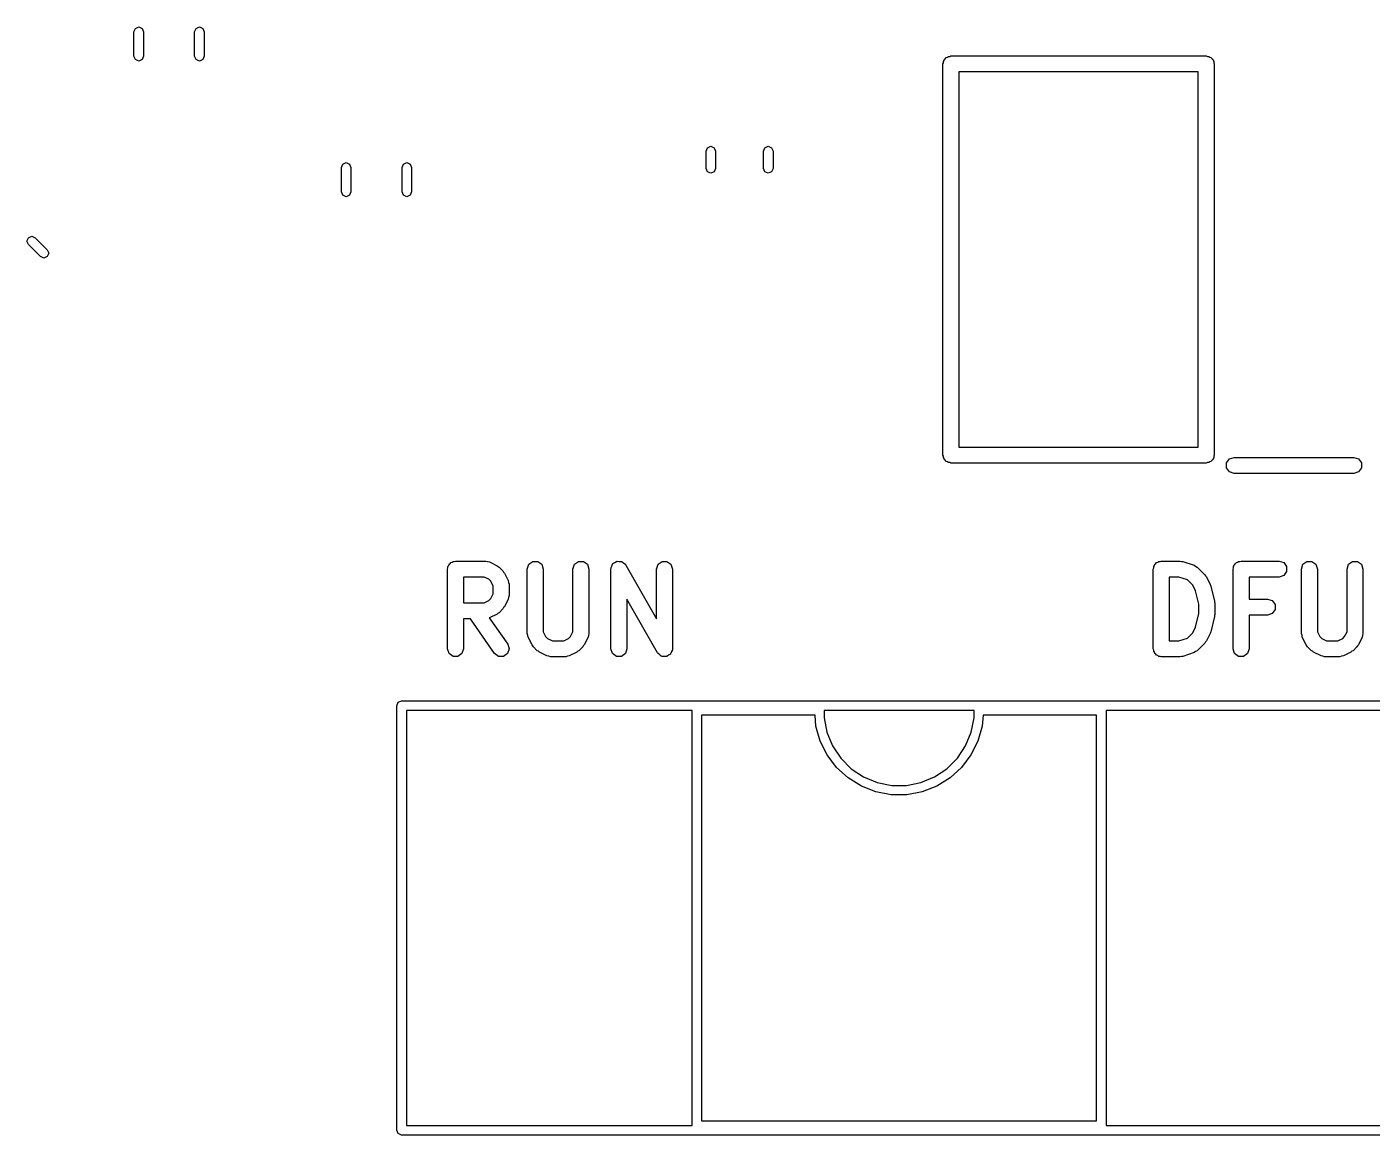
# Model space of a CAD drawing. Extents: x 99.3 to 188.9, y -147 to -56.
# Drawn here: x 131.32 to 148.18, y -127.97 to -114.09 of the extents above; entities that cross this region are included whole.
import ezdxf

# ---------------------------------------------------------------- set-up
doc = ezdxf.new("R2010")
doc.units = 0
doc.layers.add('BLACK', color=7, linetype='CONTINUOUS')

msp = doc.modelspace()

# ---------------------------------------------------------------- linework, layer by layer
at = {"layer": 'BLACK', "linetype": 'CONTINUOUS'}
for p, q in [((132.66, -114.146), (132.678, -114.104)), ((132.678, -114.104), (132.72, -114.086)), ((132.72, -114.086), (132.762, -114.104)), ((132.762, -114.104), (132.78, -114.146)), ((133.42, -114.146), (133.438, -114.104)), ((133.438, -114.104), (133.48, -114.086)), ((133.48, -114.086), (133.522, -114.104)), ((133.522, -114.104), (133.54, -114.146)), ((132.66, -114.454), (132.66, -114.146)), ((132.78, -114.146), (132.78, -114.454)), ((133.42, -114.454), (133.42, -114.146)), ((133.54, -114.146), (133.54, -114.454)), ((132.678, -114.496), (132.66, -114.454)), ((132.78, -114.454), (132.762, -114.496)), ((133.438, -114.496), (133.42, -114.454)), ((133.54, -114.454), (133.522, -114.496)), ((142.819, -114.491), (142.832, -114.482)), ((142.832, -114.482), (142.841, -114.469)), ((142.841, -114.469), (142.856, -114.464)), ((142.856, -114.464), (142.869, -114.455)), ((142.869, -114.455), (142.885, -114.455)), ((142.885, -114.455), (142.9, -114.45)), ((142.9, -114.45), (146.1, -114.45)), ((146.1, -114.45), (146.115, -114.455)), ((146.115, -114.455), (146.131, -114.455)), ((146.131, -114.455), (146.144, -114.464)), ((146.144, -114.464), (146.159, -114.469)), ((146.159, -114.469), (146.168, -114.482)), ((146.168, -114.482), (146.181, -114.491)), ((132.72, -114.514), (132.678, -114.496)), ((132.762, -114.496), (132.72, -114.514)), ((133.48, -114.514), (133.438, -114.496)), ((133.522, -114.496), (133.48, -114.514)), ((142.8, -114.55), (142.805, -114.535)), ((142.8, -119.45), (142.8, -114.55)), ((142.805, -114.519), (142.814, -114.506)), ((142.805, -114.535), (142.805, -114.519)), ((142.814, -114.506), (142.819, -114.491)), ((143, -114.65), (143, -119.35)), ((146, -114.65), (143, -114.65)), ((146, -119.35), (146, -114.65)), ((146.181, -114.491), (146.186, -114.506)), ((146.186, -114.506), (146.195, -114.519)), ((146.195, -114.519), (146.195, -114.535)), ((146.195, -114.535), (146.2, -114.55)), ((146.2, -114.55), (146.2, -119.45)), ((139.83, -115.642), (139.848, -115.6)), ((139.83, -115.858), (139.83, -115.642)), ((139.848, -115.6), (139.89, -115.582)), ((139.89, -115.582), (139.932, -115.6)), ((139.932, -115.6), (139.95, -115.642)), ((139.95, -115.642), (139.95, -115.858)), ((140.55, -115.642), (140.568, -115.6)), ((140.55, -115.858), (140.55, -115.642)), ((140.568, -115.6), (140.61, -115.582)), ((140.61, -115.582), (140.652, -115.6)), ((140.652, -115.6), (140.67, -115.642)), ((140.67, -115.642), (140.67, -115.858)), ((135.26, -115.846), (135.278, -115.804)), ((135.278, -115.804), (135.32, -115.786)), ((135.32, -115.786), (135.362, -115.804)), ((135.362, -115.804), (135.38, -115.846)), ((136.02, -115.846), (136.038, -115.804)), ((136.038, -115.804), (136.08, -115.786)), ((136.08, -115.786), (136.122, -115.804)), ((136.122, -115.804), (136.14, -115.846)), ((135.26, -116.154), (135.26, -115.846)), ((135.38, -115.846), (135.38, -116.154)), ((136.02, -116.154), (136.02, -115.846)), ((136.14, -115.846), (136.14, -116.154)), ((139.848, -115.9), (139.83, -115.858)), ((139.89, -115.918), (139.848, -115.9)), ((139.932, -115.9), (139.89, -115.918)), ((139.95, -115.858), (139.932, -115.9)), ((140.568, -115.9), (140.55, -115.858)), ((140.61, -115.918), (140.568, -115.9)), ((140.652, -115.9), (140.61, -115.918)), ((140.67, -115.858), (140.652, -115.9)), ((135.278, -116.196), (135.26, -116.154)), ((135.38, -116.154), (135.362, -116.196)), ((136.038, -116.196), (136.02, -116.154)), ((136.14, -116.154), (136.122, -116.196)), ((135.32, -116.214), (135.278, -116.196)), ((135.362, -116.196), (135.32, -116.214)), ((136.08, -116.214), (136.038, -116.196)), ((136.122, -116.196), (136.08, -116.214)), ((131.318, -116.769), (131.336, -116.727)), ((131.336, -116.812), (131.318, -116.769)), ((131.336, -116.727), (131.378, -116.709)), ((131.488, -116.964), (131.336, -116.812)), ((131.378, -116.709), (131.421, -116.727)), ((131.421, -116.727), (131.573, -116.879)), ((131.531, -116.982), (131.488, -116.964)), ((131.573, -116.964), (131.531, -116.982)), ((131.573, -116.879), (131.591, -116.922)), ((131.591, -116.922), (131.573, -116.964)), ((143, -119.35), (146, -119.35)), ((142.805, -119.465), (142.8, -119.45)), ((142.805, -119.481), (142.805, -119.465)), ((142.814, -119.494), (142.805, -119.481)), ((142.819, -119.509), (142.814, -119.494)), ((142.832, -119.518), (142.819, -119.509)), ((142.841, -119.531), (142.832, -119.518)), ((142.856, -119.536), (142.841, -119.531)), ((142.869, -119.545), (142.856, -119.536)), ((146.144, -119.536), (146.131, -119.545)), ((146.159, -119.531), (146.144, -119.536)), ((146.168, -119.518), (146.159, -119.531)), ((146.181, -119.509), (146.168, -119.518)), ((146.186, -119.494), (146.181, -119.509)), ((146.195, -119.481), (146.186, -119.494)), ((146.2, -119.45), (146.195, -119.465)), ((146.195, -119.465), (146.195, -119.481)), ((146.355, -119.549), (146.391, -119.499)), ((146.391, -119.499), (146.45, -119.48)), ((146.45, -119.48), (147.95, -119.48)), ((147.95, -119.48), (148.009, -119.499)), ((148.009, -119.499), (148.045, -119.549)), ((142.885, -119.545), (142.869, -119.545)), ((142.9, -119.55), (142.885, -119.545)), ((146.1, -119.55), (142.9, -119.55)), ((146.115, -119.545), (146.1, -119.55)), ((146.131, -119.545), (146.115, -119.545)), ((146.355, -119.611), (146.355, -119.549)), ((146.391, -119.661), (146.355, -119.611)), ((146.45, -119.68), (146.391, -119.661)), ((147.95, -119.68), (146.45, -119.68)), ((148.009, -119.661), (147.95, -119.68)), ((148.045, -119.611), (148.009, -119.661)), ((148.045, -119.549), (148.045, -119.611)), ((136.59, -120.878), (136.595, -120.863)), ((136.59, -121.878), (136.59, -120.878)), ((136.595, -120.847), (136.605, -120.834)), ((136.595, -120.863), (136.595, -120.847)), ((136.605, -120.834), (136.61, -120.819)), ((136.61, -120.819), (136.622, -120.81)), ((136.622, -120.81), (136.632, -120.797)), ((136.632, -120.797), (136.647, -120.792)), ((136.647, -120.792), (136.66, -120.783)), ((136.66, -120.783), (136.675, -120.783)), ((136.675, -120.783), (136.69, -120.778)), ((136.69, -120.778), (137.071, -120.778)), ((137.071, -120.778), (137.093, -120.785)), ((137.093, -120.785), (137.116, -120.788)), ((137.116, -120.788), (137.211, -120.836)), ((137.211, -120.836), (137.223, -120.847)), ((137.223, -120.847), (137.237, -120.855)), ((137.237, -120.855), (137.285, -120.902)), ((137.59, -120.878), (137.61, -120.819)), ((137.59, -121.687), (137.59, -120.878)), ((137.61, -120.819), (137.66, -120.783)), ((137.66, -120.783), (137.721, -120.783)), ((137.721, -120.783), (137.771, -120.819)), ((137.771, -120.819), (137.79, -120.878)), ((137.79, -120.878), (137.79, -121.664)), ((138.162, -120.878), (138.181, -120.819)), ((138.162, -121.664), (138.162, -120.878)), ((138.181, -120.819), (138.231, -120.783)), ((138.231, -120.783), (138.293, -120.783)), ((138.293, -120.783), (138.343, -120.819)), ((138.343, -120.819), (138.362, -120.878)), ((138.362, -120.878), (138.362, -121.687)), ((138.638, -120.878), (138.64, -120.872)), ((138.638, -121.878), (138.638, -120.878)), ((138.639, -120.867), (138.649, -120.843)), ((138.64, -120.872), (138.639, -120.867)), ((138.649, -120.843), (138.657, -120.819)), ((138.657, -120.819), (138.662, -120.816)), ((138.662, -120.816), (138.664, -120.81)), ((138.664, -120.81), (138.686, -120.798)), ((138.686, -120.798), (138.707, -120.783)), ((138.707, -120.783), (138.713, -120.783)), ((138.713, -120.783), (138.718, -120.78)), ((138.718, -120.78), (138.743, -120.783)), ((138.743, -120.783), (138.769, -120.783)), ((138.769, -120.783), (138.774, -120.786)), ((138.774, -120.786), (138.779, -120.786)), ((138.779, -120.786), (138.798, -120.804)), ((138.798, -120.804), (138.819, -120.819)), ((138.819, -120.819), (138.821, -120.824)), ((138.821, -120.824), (138.825, -120.828)), ((138.825, -120.828), (139.21, -121.501)), ((139.21, -120.878), (139.229, -120.819)), ((139.21, -121.501), (139.21, -120.878)), ((139.229, -120.819), (139.279, -120.783)), ((139.279, -120.783), (139.34, -120.783)), ((139.34, -120.783), (139.39, -120.819)), ((139.39, -120.819), (139.41, -120.878)), ((139.41, -120.878), (139.41, -121.878)), ((145.436, -120.878), (145.441, -120.863)), ((145.436, -121.878), (145.436, -120.878)), ((145.441, -120.847), (145.45, -120.834)), ((145.441, -120.863), (145.441, -120.847)), ((145.45, -120.834), (145.455, -120.819)), ((145.455, -120.819), (145.468, -120.81)), ((145.468, -120.81), (145.477, -120.797)), ((145.477, -120.797), (145.492, -120.792)), ((145.492, -120.792), (145.505, -120.783)), ((145.505, -120.783), (145.521, -120.783)), ((145.521, -120.783), (145.536, -120.778)), ((145.536, -120.778), (145.774, -120.778)), ((145.774, -120.778), (145.789, -120.783)), ((145.789, -120.783), (145.805, -120.783)), ((145.805, -120.783), (145.948, -120.83)), ((145.948, -120.83), (145.967, -120.844)), ((145.967, -120.844), (145.987, -120.855)), ((145.987, -120.855), (146.083, -120.95)), ((146.436, -120.878), (146.441, -120.863)), ((146.436, -121.878), (146.436, -120.878)), ((146.441, -120.847), (146.45, -120.834)), ((146.441, -120.863), (146.441, -120.847)), ((146.45, -120.834), (146.455, -120.819)), ((146.455, -120.819), (146.468, -120.81)), ((146.468, -120.81), (146.477, -120.797)), ((146.477, -120.797), (146.492, -120.792)), ((146.492, -120.792), (146.505, -120.783)), ((146.505, -120.783), (146.521, -120.783)), ((146.521, -120.783), (146.536, -120.778)), ((146.536, -120.778), (147.012, -120.778)), ((147.012, -120.778), (147.071, -120.797)), ((147.071, -120.797), (147.107, -120.847)), ((147.107, -120.847), (147.107, -120.909)), ((147.293, -120.878), (147.312, -120.819)), ((147.293, -121.687), (147.293, -120.878)), ((147.312, -120.819), (147.362, -120.783)), ((147.362, -120.783), (147.424, -120.783)), ((147.424, -120.783), (147.474, -120.819)), ((147.474, -120.819), (147.493, -120.878)), ((147.493, -120.878), (147.493, -121.664)), ((147.864, -120.878), (147.883, -120.819)), ((147.864, -121.664), (147.864, -120.878)), ((147.883, -120.819), (147.933, -120.783)), ((147.933, -120.783), (147.995, -120.783)), ((147.995, -120.783), (148.045, -120.819)), ((148.045, -120.819), (148.064, -120.878)), ((148.064, -120.878), (148.064, -121.687)), ((136.79, -120.978), (136.79, -121.301)), ((137.048, -120.978), (136.79, -120.978)), ((137.107, -121.007), (137.048, -120.978)), ((137.132, -121.032), (137.107, -121.007)), ((137.162, -121.092), (137.132, -121.032)), ((137.285, -120.902), (137.292, -120.917)), ((137.292, -120.917), (137.304, -120.928)), ((137.304, -120.928), (137.351, -121.023)), ((137.351, -121.023), (137.355, -121.046)), ((137.355, -121.046), (137.362, -121.068)), ((145.636, -120.978), (145.636, -121.778)), ((145.758, -120.978), (145.636, -120.978)), ((145.863, -121.013), (145.758, -120.978)), ((145.93, -121.08), (145.863, -121.013)), ((146.083, -120.95), (146.09, -120.964)), ((146.09, -120.964), (146.101, -120.976)), ((146.101, -120.976), (146.149, -121.071)), ((147.012, -120.978), (146.636, -120.978)), ((146.636, -120.978), (146.636, -121.254)), ((147.071, -120.959), (147.012, -120.978)), ((147.107, -120.909), (147.071, -120.959)), ((137.132, -121.247), (137.162, -121.187)), ((137.162, -121.187), (137.162, -121.092)), ((137.362, -121.211), (137.355, -121.233)), ((137.362, -121.068), (137.362, -121.211)), ((145.965, -121.151), (145.93, -121.08)), ((146.007, -121.318), (145.965, -121.151)), ((146.149, -121.071), (146.151, -121.082)), ((146.151, -121.082), (146.157, -121.091)), ((146.157, -121.091), (146.204, -121.282)), ((136.79, -121.301), (137.048, -121.301)), ((137.048, -121.301), (137.107, -121.272)), ((137.107, -121.272), (137.132, -121.247)), ((137.285, -121.377), (137.237, -121.425)), ((137.292, -121.362), (137.285, -121.377)), ((137.304, -121.351), (137.292, -121.362)), ((137.351, -121.256), (137.304, -121.351)), ((137.355, -121.233), (137.351, -121.256)), ((139.223, -121.927), (138.838, -121.254)), ((138.838, -121.254), (138.838, -121.878)), ((146.007, -121.437), (146.007, -121.318)), ((146.204, -121.282), (146.203, -121.294)), ((146.203, -121.294), (146.207, -121.306)), ((146.207, -121.306), (146.207, -121.449)), ((146.636, -121.254), (146.869, -121.254)), ((146.869, -121.254), (146.928, -121.273)), ((146.928, -121.273), (146.964, -121.323)), ((146.964, -121.385), (146.928, -121.435)), ((146.964, -121.323), (146.964, -121.385)), ((136.877, -121.501), (136.79, -121.501)), ((136.79, -121.501), (136.79, -121.878)), ((137.18, -121.935), (136.877, -121.501)), ((137.116, -121.491), (137.114, -121.491)), ((137.114, -121.491), (137.344, -121.82)), ((137.211, -121.443), (137.116, -121.491)), ((137.223, -121.432), (137.211, -121.443)), ((137.237, -121.425), (137.223, -121.432)), ((145.965, -121.605), (146.007, -121.437)), ((146.204, -121.473), (146.157, -121.664)), ((146.207, -121.449), (146.203, -121.461)), ((146.203, -121.461), (146.204, -121.473)), ((146.869, -121.454), (146.636, -121.454)), ((146.636, -121.454), (146.636, -121.878)), ((146.928, -121.435), (146.869, -121.454)), ((137.598, -121.709), (137.59, -121.687)), ((137.601, -121.732), (137.598, -121.709)), ((137.649, -121.827), (137.601, -121.732)), ((137.79, -121.664), (137.82, -121.723)), ((137.82, -121.723), (137.845, -121.748)), ((138.107, -121.748), (138.132, -121.723)), ((138.132, -121.723), (138.162, -121.664)), ((138.351, -121.732), (138.304, -121.827)), ((138.355, -121.709), (138.351, -121.732)), ((138.362, -121.687), (138.355, -121.709)), ((145.863, -121.743), (145.93, -121.676)), ((145.93, -121.676), (145.965, -121.605)), ((146.149, -121.684), (146.101, -121.779)), ((146.151, -121.673), (146.149, -121.684)), ((146.157, -121.664), (146.151, -121.673)), ((147.3, -121.709), (147.293, -121.687)), ((147.303, -121.732), (147.3, -121.709)), ((147.351, -121.827), (147.303, -121.732)), ((147.493, -121.664), (147.523, -121.723)), ((147.523, -121.723), (147.547, -121.748)), ((147.81, -121.748), (147.834, -121.723)), ((147.834, -121.723), (147.864, -121.664)), ((148.054, -121.732), (148.006, -121.827)), ((148.057, -121.709), (148.054, -121.732)), ((148.064, -121.687), (148.057, -121.709)), ((136.61, -121.936), (136.59, -121.878)), ((136.79, -121.878), (136.771, -121.936)), ((137.362, -121.879), (137.342, -121.938)), ((137.344, -121.82), (137.362, -121.879)), ((137.66, -121.839), (137.649, -121.827)), ((137.667, -121.853), (137.66, -121.839)), ((137.715, -121.901), (137.667, -121.853)), ((137.729, -121.908), (137.715, -121.901)), ((137.845, -121.748), (137.905, -121.778)), ((137.905, -121.778), (138.048, -121.778)), ((138.048, -121.778), (138.107, -121.748)), ((138.237, -121.901), (138.223, -121.908)), ((138.285, -121.853), (138.237, -121.901)), ((138.292, -121.839), (138.285, -121.853)), ((138.304, -121.827), (138.292, -121.839)), ((138.657, -121.936), (138.638, -121.878)), ((138.838, -121.878), (138.819, -121.936)), ((139.409, -121.889), (139.398, -121.912)), ((139.41, -121.878), (139.408, -121.883)), ((139.408, -121.883), (139.409, -121.889)), ((145.441, -121.893), (145.436, -121.878)), ((145.441, -121.909), (145.441, -121.893)), ((145.636, -121.778), (145.758, -121.778)), ((145.758, -121.778), (145.863, -121.743)), ((145.987, -121.901), (145.967, -121.911)), ((146.083, -121.805), (145.987, -121.901)), ((146.09, -121.791), (146.083, -121.805)), ((146.101, -121.779), (146.09, -121.791)), ((146.455, -121.936), (146.436, -121.878)), ((146.636, -121.878), (146.617, -121.936)), ((147.362, -121.839), (147.351, -121.827)), ((147.37, -121.853), (147.362, -121.839)), ((147.417, -121.901), (147.37, -121.853)), ((147.432, -121.908), (147.417, -121.901)), ((147.547, -121.748), (147.607, -121.778)), ((147.607, -121.778), (147.75, -121.778)), ((147.75, -121.778), (147.81, -121.748)), ((147.94, -121.901), (147.925, -121.908)), ((147.987, -121.853), (147.94, -121.901)), ((147.995, -121.839), (147.987, -121.853)), ((148.006, -121.827), (147.995, -121.839)), ((136.66, -121.973), (136.61, -121.936)), ((136.721, -121.973), (136.66, -121.973)), ((136.771, -121.936), (136.721, -121.973)), ((137.229, -121.972), (137.18, -121.935)), ((137.291, -121.973), (137.229, -121.972)), ((137.342, -121.938), (137.291, -121.973)), ((137.741, -121.919), (137.729, -121.908)), ((137.836, -121.967), (137.741, -121.919)), ((137.859, -121.97), (137.836, -121.967)), ((137.881, -121.978), (137.859, -121.97)), ((138.071, -121.978), (137.881, -121.978)), ((138.093, -121.97), (138.071, -121.978)), ((138.116, -121.967), (138.093, -121.97)), ((138.211, -121.919), (138.116, -121.967)), ((138.223, -121.908), (138.211, -121.919)), ((138.707, -121.973), (138.657, -121.936)), ((138.769, -121.973), (138.707, -121.973)), ((138.819, -121.936), (138.769, -121.973)), ((139.227, -121.931), (139.223, -121.927)), ((139.229, -121.936), (139.227, -121.931)), ((139.249, -121.952), (139.229, -121.936)), ((139.268, -121.969), (139.249, -121.952)), ((139.274, -121.969), (139.268, -121.969)), ((139.279, -121.973), (139.274, -121.969)), ((139.304, -121.973), (139.279, -121.973)), ((139.33, -121.976), (139.304, -121.973)), ((139.335, -121.973), (139.33, -121.976)), ((139.34, -121.973), (139.335, -121.973)), ((139.361, -121.958), (139.34, -121.973)), ((139.384, -121.945), (139.361, -121.958)), ((139.386, -121.94), (139.384, -121.945)), ((139.39, -121.936), (139.386, -121.94)), ((139.398, -121.912), (139.39, -121.936)), ((145.45, -121.921), (145.441, -121.909)), ((145.455, -121.936), (145.45, -121.921)), ((145.468, -121.946), (145.455, -121.936)), ((145.477, -121.959), (145.468, -121.946)), ((145.492, -121.963), (145.477, -121.959)), ((145.505, -121.973), (145.492, -121.963)), ((145.521, -121.973), (145.505, -121.973)), ((145.536, -121.978), (145.521, -121.973)), ((145.774, -121.978), (145.536, -121.978)), ((145.789, -121.973), (145.774, -121.978)), ((145.805, -121.972), (145.789, -121.973)), ((145.948, -121.925), (145.805, -121.972)), ((145.967, -121.911), (145.948, -121.925)), ((146.505, -121.973), (146.455, -121.936)), ((146.567, -121.973), (146.505, -121.973)), ((146.617, -121.936), (146.567, -121.973)), ((147.443, -121.919), (147.432, -121.908)), ((147.539, -121.967), (147.443, -121.919)), ((147.561, -121.97), (147.539, -121.967)), ((147.583, -121.978), (147.561, -121.97)), ((147.774, -121.978), (147.583, -121.978)), ((147.796, -121.97), (147.774, -121.978)), ((147.819, -121.967), (147.796, -121.97)), ((147.914, -121.919), (147.819, -121.967)), ((147.925, -121.908), (147.914, -121.919)), ((135.955, -122.59), (135.973, -122.548)), ((135.973, -122.548), (136.015, -122.53)), ((136.015, -122.53), (148.485, -122.53)), ((135.955, -127.91), (135.955, -122.59)), ((136.075, -122.65), (136.075, -127.85)), ((139.655, -122.65), (136.075, -122.65)), ((139.655, -127.85), (139.655, -122.65)), ((141.196, -122.71), (139.775, -122.71)), ((139.775, -122.71), (139.775, -127.79)), ((141.208, -122.845), (141.196, -122.71)), ((141.31, -122.65), (141.31, -122.743)), ((143.19, -122.65), (141.31, -122.65)), ((141.31, -122.743), (141.346, -122.924)), ((143.154, -122.924), (143.19, -122.743)), ((143.19, -122.743), (143.19, -122.65)), ((143.304, -122.71), (143.292, -122.845)), ((144.725, -122.71), (143.304, -122.71)), ((144.725, -127.79), (144.725, -122.71)), ((144.845, -122.65), (144.845, -127.85)), ((148.425, -122.65), (144.845, -122.65)), ((141.262, -123.033), (141.208, -122.845)), ((143.292, -122.845), (143.238, -123.033)), ((141.349, -123.208), (141.262, -123.033)), ((141.346, -122.924), (141.417, -123.095)), ((143.083, -123.095), (143.154, -122.924)), ((143.238, -123.033), (143.151, -123.208)), ((141.467, -123.364), (141.349, -123.208)), ((141.417, -123.095), (141.52, -123.249)), ((141.52, -123.249), (141.651, -123.38)), ((142.849, -123.38), (142.98, -123.249)), ((142.98, -123.249), (143.083, -123.095)), ((143.151, -123.208), (143.033, -123.364)), ((141.611, -123.496), (141.467, -123.364)), ((141.651, -123.38), (141.805, -123.483)), ((142.695, -123.483), (142.849, -123.38)), ((143.033, -123.364), (142.889, -123.496)), ((141.778, -123.599), (141.611, -123.496)), ((141.805, -123.483), (141.976, -123.554)), ((141.976, -123.554), (142.157, -123.59)), ((142.343, -123.59), (142.524, -123.554)), ((142.524, -123.554), (142.695, -123.483)), ((142.889, -123.496), (142.722, -123.599)), ((141.96, -123.67), (141.778, -123.599)), ((142.152, -123.705), (141.96, -123.67)), ((142.348, -123.705), (142.152, -123.705)), ((142.157, -123.59), (142.343, -123.59)), ((142.54, -123.67), (142.348, -123.705)), ((142.722, -123.599), (142.54, -123.67)), ((139.775, -127.79), (144.725, -127.79)), ((135.973, -127.952), (135.955, -127.91)), ((136.015, -127.97), (135.973, -127.952)), ((148.485, -127.97), (136.015, -127.97)), ((136.075, -127.85), (139.655, -127.85)), ((144.845, -127.85), (148.425, -127.85))]:
    msp.add_line(p, q, dxfattribs=at)

doc.saveas('drawing.dxf')
